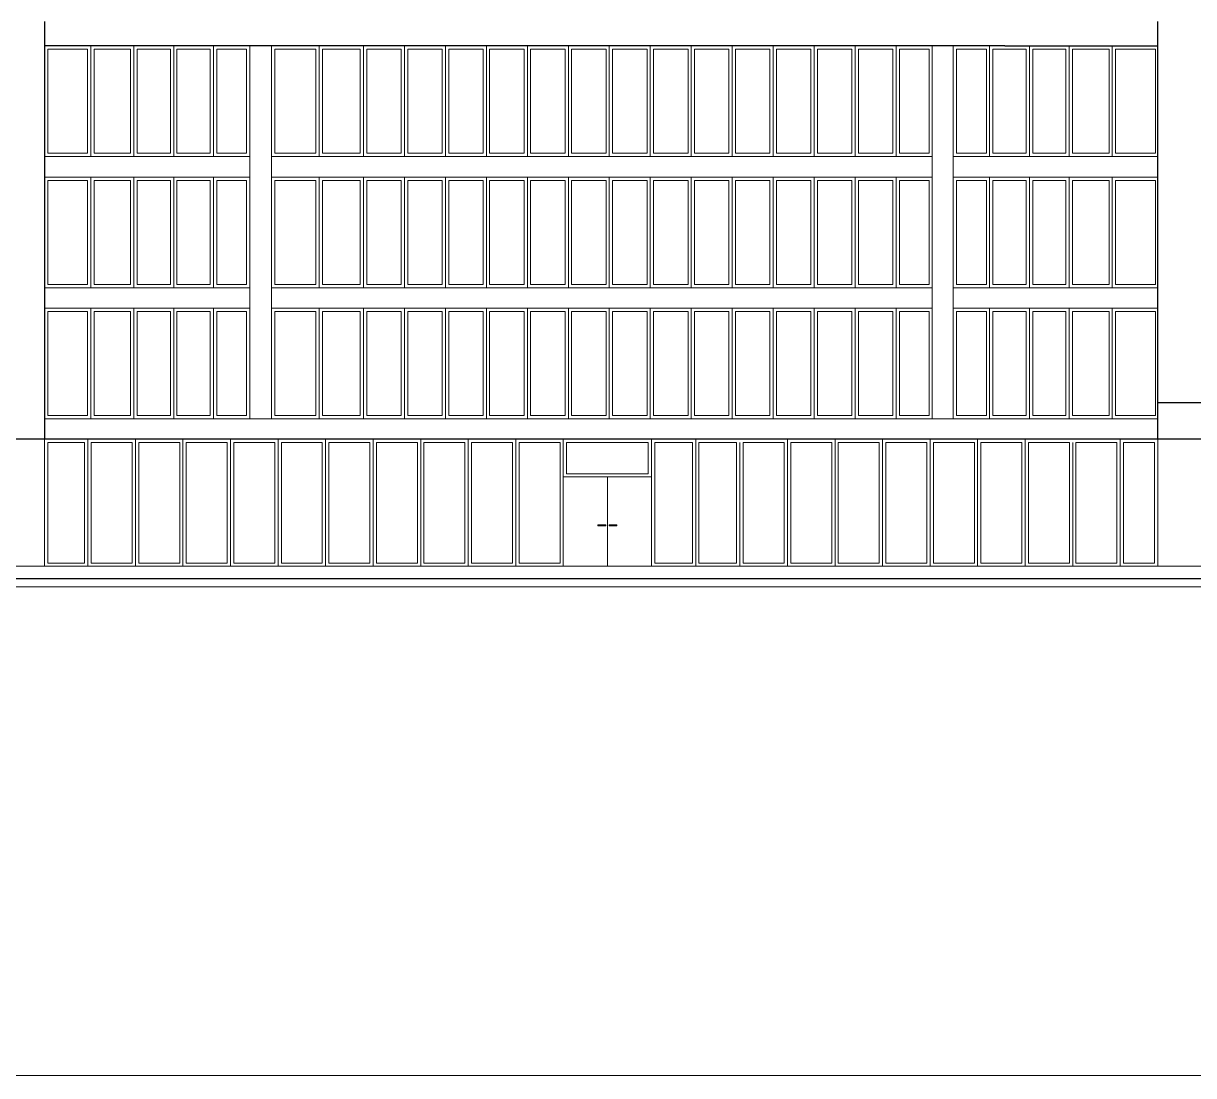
# Model space of a CAD drawing. Header units: millimetres. Extents: x -689206 to 4969298, y -1019800 to 703299.
# Drawn here: x 661794 to 690348, y -754220 to -728541 of the extents above; entities that cross this region are included whole.
import ezdxf

# ---------------------------------------------------------------- set-up
doc = ezdxf.new("R2010")
doc.units = ezdxf.units.MM
doc.layers.add('РАЗМЕРЫ', color=7, linetype='Continuous', lineweight=9)
doc.layers.add('фасад', color=7, linetype='Continuous')

msp = doc.modelspace()

# ---------------------------------------------------------------- linework, layer by layer
at = {"layer": 'РАЗМЕРЫ', "lineweight": 30, "ltscale": 35}
for p, q in [((662307.8, -728491.3), (662307.8, -738691.3)), ((689477.9, -729100.3), (689477.9, -728491.3)), ((685745.2, -729091.3), (662307.8, -729091.3)), ((689477.9, -729100.3), (685745.2, -729100.3)), ((689477.9, -738691.3), (689477.9, -729100.3)), ((689477.9, -737791.3), (706523.9, -737791.3)), ((706523.9, -738691.3), (654268.5, -738691.3)), ((648693.8, -742091.3), (707033.9, -742091.3))]:
    msp.add_line(p, q, dxfattribs=at)
at = {"layer": 'РАЗМЕРЫ', "lineweight": 5, "ltscale": 35}
for p, q in [((662307.8, -729091.3), (662307.8, -728591.3)), ((662307.8, -731791.3), (662307.8, -729091.3)), ((662307.8, -729091.3), (662960.2, -729091.3)), ((662387.8, -731711.3), (662387.8, -729171.3)), ((662387.8, -729171.3), (663358.8, -729171.3)), ((662387.8, -729171.3), (663358.8, -729171.3)), ((663358.8, -729171.3), (663358.8, -731711.3)), ((663438.8, -729171.3), (663438.8, -729091.3)), ((663438.8, -729091.3), (663438.8, -731791.3)), ((663518.8, -729171.3), (664409.8, -729171.3)), ((663518.8, -731711.3), (663518.8, -729171.3)), ((663518.8, -729171.3), (664409.8, -729171.3)), ((664409.8, -729171.3), (664409.8, -731711.3)), ((664489.8, -729091.3), (664489.8, -731791.3)), ((664489.8, -729171.3), (664489.8, -731711.3)), ((664569.8, -729171.3), (665380.8, -729171.3)), ((664569.8, -731711.3), (664569.8, -729171.3)), ((665380.8, -729171.3), (665380.8, -731711.3)), ((665460.8, -729091.3), (665460.8, -731791.3)), ((665460.8, -731711.3), (665460.8, -729171.3)), ((665540.8, -729171.3), (666351.8, -729171.3)), ((665540.8, -729171.3), (666351.8, -729171.3)), ((665540.8, -731711.3), (665540.8, -729171.3)), ((666351.8, -729171.3), (666351.8, -731711.3)), ((666431.8, -729091.3), (666431.8, -731791.3)), ((666431.8, -729171.3), (666431.8, -731711.3)), ((666511.8, -729171.3), (667240.8, -729171.3)), ((666511.8, -731711.3), (666511.8, -729171.3)), ((667240.8, -729171.3), (667240.8, -731711.3)), ((667320.8, -729091.3), (667320.8, -738191.3)), ((667850.8, -729091.3), (667850.8, -738191.3)), ((667930.8, -729171.3), (667930.8, -731711.3)), ((668930.8, -729171.3), (667930.8, -729171.3)), ((667930.8, -729171.3), (668930.8, -729171.3)), ((668930.8, -729171.3), (668930.8, -731711.3)), ((668930.8, -731711.3), (668930.8, -729171.3)), ((668930.8, -731711.3), (668930.8, -729171.3)), ((668930.8, -729171.3), (668930.8, -731711.3)), ((669010.8, -731791.3), (669010.8, -729091.3)), ((669010.8, -729171.3), (669010.8, -731791.3)), ((670010.8, -729171.3), (669090.8, -729171.3)), ((669090.8, -729171.3), (669090.8, -731711.3)), ((669090.8, -729171.3), (669090.8, -731711.3)), ((669090.8, -729171.3), (670010.8, -729171.3)), ((670010.8, -729171.3), (670010.8, -731711.3)), ((670010.8, -731711.3), (670010.8, -729171.3)), ((670010.8, -731711.3), (670010.8, -729171.3)), ((670010.8, -729171.3), (670010.8, -731711.3)), ((670090.8, -731791.3), (670090.8, -729091.3)), ((670090.8, -729171.3), (670090.8, -731711.3)), ((670090.8, -729171.3), (670090.8, -731791.3)), ((671010.8, -729171.3), (670170.8, -729171.3)), ((670170.8, -729171.3), (670170.8, -731711.3)), ((670170.8, -729171.3), (670170.8, -731711.3)), ((671010.8, -729171.3), (671010.8, -731711.3)), ((671010.8, -731711.3), (671010.8, -729171.3)), ((671010.8, -731711.3), (671010.8, -729171.3)), ((671010.8, -729171.3), (671010.8, -731711.3)), ((671090.8, -731791.3), (671090.8, -729091.3)), ((671090.8, -731711.3), (671090.8, -729171.3)), ((671090.8, -729171.3), (671090.8, -731791.3)), ((672010.8, -729171.3), (671170.8, -729171.3)), ((671170.8, -729171.3), (672010.8, -729171.3)), ((671170.8, -729171.3), (671170.8, -731711.3)), ((671170.8, -729171.3), (671170.8, -731711.3)), ((672010.8, -729171.3), (672010.8, -731711.3)), ((672010.8, -731711.3), (672010.8, -729171.3)), ((672010.8, -731711.3), (672010.8, -729171.3)), ((672010.8, -729171.3), (672010.8, -731711.3)), ((672090.8, -731791.3), (672090.8, -729091.3)), ((672090.8, -729171.3), (672090.8, -731711.3)), ((672090.8, -729171.3), (672090.8, -731791.3)), ((673010.8, -729171.3), (672170.8, -729171.3)), ((672170.8, -729171.3), (672170.8, -731711.3)), ((672170.8, -729171.3), (672170.8, -731711.3)), ((673010.8, -729171.3), (673010.8, -731711.3)), ((673010.8, -731711.3), (673010.8, -729171.3)), ((673010.8, -731711.3), (673010.8, -729171.3)), ((673090.8, -731711.3), (673090.8, -729091.3)), ((673090.8, -731711.3), (673090.8, -729171.3)), ((673090.8, -729171.3), (673090.8, -731791.3)), ((674010.8, -729171.3), (673170.8, -729171.3)), ((673170.8, -729171.3), (674010.8, -729171.3)), ((673170.8, -729171.3), (673170.8, -731711.3)), ((673170.8, -729171.3), (673170.8, -731711.3)), ((674010.8, -729171.3), (674010.8, -731711.3)), ((674010.8, -731711.3), (674010.8, -729171.3)), ((674010.8, -731711.3), (674010.8, -729171.3)), ((674090.8, -731791.3), (674090.8, -729091.3)), ((674090.8, -729171.3), (674090.8, -731711.3)), ((674090.8, -729171.3), (674090.8, -731791.3)), ((675010.8, -729171.3), (674170.8, -729171.3)), ((674170.8, -729171.3), (674170.8, -731711.3)), ((674170.8, -729171.3), (674170.8, -731711.3)), ((675010.8, -729171.3), (675010.8, -731711.3)), ((675010.8, -731711.3), (675010.8, -729171.3)), ((675010.8, -731711.3), (675010.8, -729171.3)), ((675010.8, -729171.3), (675010.8, -731711.3)), ((675090.8, -731791.3), (675090.8, -729091.3)), ((675090.8, -731711.3), (675090.8, -729171.3)), ((675090.8, -731711.3), (675090.8, -729171.3)), ((675090.8, -729171.3), (675090.8, -731791.3)), ((676010.8, -729171.3), (675170.8, -729171.3)), ((675170.8, -729171.3), (676010.8, -729171.3)), ((675170.8, -729171.3), (675170.8, -731711.3)), ((675170.8, -729171.3), (675170.8, -731711.3)), ((676010.8, -729171.3), (676010.8, -731711.3)), ((676010.8, -731711.3), (676010.8, -729171.3)), ((676010.8, -731711.3), (676010.8, -729171.3)), ((676010.8, -729171.3), (676010.8, -731711.3)), ((676090.8, -731711.3), (676090.8, -729091.3)), ((676090.8, -729171.3), (676090.8, -731711.3)), ((676090.8, -729171.3), (676090.8, -731791.3)), ((677010.8, -729171.3), (676170.8, -729171.3)), ((676170.8, -729171.3), (676170.8, -731711.3)), ((676170.8, -729171.3), (676170.8, -731711.3)), ((677010.8, -729171.3), (677010.8, -731711.3)), ((677010.8, -731711.3), (677010.8, -729171.3)), ((677010.8, -731711.3), (677010.8, -729171.3)), ((677010.8, -729171.3), (677010.8, -731711.3)), ((677090.8, -731791.3), (677090.8, -729091.3)), ((677090.8, -731711.3), (677090.8, -729171.3)), ((677090.8, -729171.3), (677090.8, -731791.3)), ((678010.8, -729171.3), (677170.8, -729171.3)), ((677170.8, -729171.3), (677170.8, -731711.3)), ((677170.8, -729171.3), (677170.8, -731711.3)), ((678010.8, -729171.3), (678010.8, -731711.3)), ((678010.8, -731711.3), (678010.8, -729171.3)), ((678010.8, -731711.3), (678010.8, -729171.3)), ((678010.8, -729171.3), (678010.8, -731711.3)), ((678090.8, -731791.3), (678090.8, -729091.3)), ((678090.8, -729171.3), (678090.8, -731711.3)), ((678090.8, -729171.3), (678090.8, -731791.3)), ((679010.8, -729171.3), (678170.8, -729171.3)), ((678170.8, -729171.3), (678170.8, -731711.3)), ((678170.8, -729171.3), (678170.8, -731711.3)), ((679010.8, -729171.3), (679010.8, -731711.3)), ((679010.8, -731711.3), (679010.8, -729171.3)), ((679010.8, -731711.3), (679010.8, -729171.3)), ((679010.8, -729171.3), (679010.8, -731711.3)), ((679090.8, -731791.3), (679090.8, -729091.3)), ((679090.8, -731711.3), (679090.8, -729171.3)), ((679090.8, -731711.3), (679090.8, -729171.3)), ((679090.8, -729171.3), (679090.8, -731791.3)), ((680010.8, -729171.3), (679170.8, -729171.3)), ((679170.8, -729171.3), (679170.8, -731711.3)), ((679170.8, -729171.3), (679170.8, -731711.3)), ((680010.8, -729171.3), (680010.8, -731711.3)), ((680010.8, -731711.3), (680010.8, -729171.3)), ((680010.8, -731711.3), (680010.8, -729171.3)), ((680010.8, -729171.3), (680010.8, -731711.3)), ((680090.8, -731791.3), (680090.8, -729091.3)), ((680090.8, -729171.3), (680090.8, -731711.3)), ((680090.8, -729171.3), (680090.8, -731791.3)), ((681010.8, -729171.3), (680170.8, -729171.3)), ((680170.8, -729171.3), (680170.8, -731711.3)), ((680170.8, -729171.3), (680170.8, -731711.3)), ((681010.8, -729171.3), (681010.8, -731711.3)), ((681010.8, -731711.3), (681010.8, -729171.3)), ((681010.8, -731711.3), (681010.8, -729171.3)), ((681010.8, -729171.3), (681010.8, -731711.3)), ((681090.8, -731791.3), (681090.8, -729091.3)), ((681090.8, -731711.3), (681090.8, -729171.3)), ((681090.8, -729171.3), (681090.8, -731791.3)), ((682010.8, -729171.3), (681170.8, -729171.3)), ((681170.8, -729171.3), (681170.8, -731711.3)), ((681170.8, -729171.3), (681170.8, -731711.3)), ((682010.8, -729171.3), (682010.8, -731711.3)), ((682010.8, -731711.3), (682010.8, -729171.3)), ((682010.8, -731711.3), (682010.8, -729171.3)), ((682010.8, -729171.3), (682010.8, -731711.3)), ((682090.8, -731791.3), (682090.8, -729091.3)), ((682090.8, -729171.3), (682090.8, -731711.3)), ((682090.8, -729171.3), (682090.8, -731791.3)), ((683010.8, -729171.3), (682170.8, -729171.3)), ((682170.8, -729171.3), (682170.8, -731711.3)), ((682170.8, -729171.3), (682170.8, -731711.3)), ((683010.8, -729171.3), (683010.8, -731711.3)), ((683010.8, -731711.3), (683010.8, -729171.3)), ((683010.8, -731711.3), (683010.8, -729171.3)), ((683010.8, -729171.3), (683010.8, -731711.3)), ((683090.8, -731791.3), (683090.8, -729091.3)), ((683090.8, -731711.3), (683090.8, -729171.3)), ((683090.8, -729171.3), (683090.8, -731791.3)), ((683892.8, -729171.3), (683170.8, -729171.3)), ((683170.8, -729171.3), (683170.8, -731711.3)), ((683170.8, -729171.3), (683170.8, -731711.3)), ((683892.8, -731711.3), (683892.8, -729171.3)), ((683972.8, -729091.3), (683972.8, -738191.3)), ((684482.8, -729091.3), (684482.8, -738191.3)), ((684482.8, -731711.3), (684482.8, -729091.3)), ((684482.8, -729091.3), (689415.8, -729091.3)), ((684562.8, -731711.3), (684562.8, -729171.3)), ((684562.8, -729171.3), (685291.8, -729171.3)), ((685291.8, -729171.3), (685291.8, -731711.3)), ((685371.8, -731791.3), (685371.8, -729091.3)), ((685371.8, -731711.3), (685371.8, -729171.3)), ((685451.8, -729171.3), (686262.8, -729171.3)), ((685451.8, -731711.3), (685451.8, -729171.3)), ((686262.8, -729171.3), (686262.8, -731711.3)), ((686342.8, -731791.3), (686342.8, -729091.3)), ((686342.8, -729171.3), (686342.8, -731711.3)), ((686422.8, -729171.3), (687233.8, -729171.3)), ((687233.8, -729171.3), (686422.8, -729171.3)), ((686422.8, -731711.3), (686422.8, -729171.3)), ((687233.8, -729171.3), (687233.8, -731711.3)), ((687313.8, -731791.3), (687313.8, -729091.3)), ((687313.8, -731711.3), (687313.8, -729171.3)), ((687393.8, -729171.3), (688284.8, -729171.3)), ((687393.8, -731711.3), (687393.8, -729171.3)), ((688284.8, -729171.3), (688284.8, -731711.3)), ((688364.8, -731791.3), (688364.8, -729091.3)), ((688444.8, -729171.3), (689415.8, -729171.3)), ((688444.8, -731711.3), (688444.8, -729171.3)), ((689415.8, -729171.3), (689415.8, -731711.3)), ((667320.8, -731791.3), (662307.8, -731791.3)), ((663358.8, -731711.3), (662387.8, -731711.3)), ((664409.8, -731711.3), (663518.8, -731711.3)), ((665380.8, -731711.3), (664569.8, -731711.3)), ((664569.8, -731711.3), (665380.8, -731711.3)), ((666351.8, -731711.3), (665540.8, -731711.3)), ((667240.8, -731711.3), (666511.8, -731711.3)), ((683972.8, -731791.3), (667850.8, -731791.3)), ((667930.8, -731711.3), (668930.8, -731711.3)), ((669090.8, -731711.3), (670010.8, -731711.3)), ((670170.8, -731711.3), (671010.8, -731711.3)), ((670170.8, -731711.3), (671010.8, -731711.3)), ((671170.8, -731711.3), (672010.8, -731711.3)), ((672170.8, -731711.3), (673010.8, -731711.3)), ((672170.8, -731711.3), (673010.8, -731711.3)), ((673170.8, -731711.3), (674010.8, -731711.3)), ((674170.8, -731711.3), (675010.8, -731711.3)), ((674170.8, -731711.3), (675010.8, -731711.3)), ((675170.8, -731711.3), (676010.8, -731711.3)), ((676170.8, -731711.3), (677010.8, -731711.3)), ((677170.8, -731711.3), (678010.8, -731711.3)), ((678170.8, -731711.3), (679010.8, -731711.3)), ((679170.8, -731711.3), (680010.8, -731711.3)), ((680170.8, -731711.3), (681010.8, -731711.3)), ((680170.8, -731711.3), (681010.8, -731711.3)), ((681170.8, -731711.3), (682010.8, -731711.3)), ((682170.8, -731711.3), (683010.8, -731711.3)), ((683170.8, -731711.3), (683892.8, -731711.3)), ((689477.9, -731791.3), (684482.8, -731791.3)), ((685291.8, -731711.3), (684562.8, -731711.3)), ((686262.8, -731711.3), (685451.8, -731711.3)), ((686262.8, -731711.3), (685451.8, -731711.3)), ((687233.8, -731711.3), (686422.8, -731711.3)), ((688284.8, -731711.3), (687393.8, -731711.3)), ((688284.8, -731711.3), (687393.8, -731711.3)), ((688364.8, -731711.3), (688364.8, -731791.3)), ((689415.8, -731711.3), (688444.8, -731711.3)), ((689415.8, -731711.3), (688444.8, -731711.3)), ((689477.9, -732291.3), (689477.9, -731791.3)), ((662307.8, -734991.3), (662307.8, -732291.3)), ((662307.8, -732291.3), (667320.8, -732291.3)), ((662387.8, -734911.3), (662387.8, -732371.3)), ((662387.8, -732371.3), (663358.8, -732371.3)), ((663358.8, -732371.3), (663358.8, -734911.3)), ((663438.8, -732371.3), (663438.8, -732291.3)), ((663438.8, -732291.3), (663438.8, -734991.3)), ((663518.8, -732371.3), (664409.8, -732371.3)), ((663518.8, -734911.3), (663518.8, -732371.3)), ((663518.8, -732371.3), (664409.8, -732371.3)), ((664409.8, -732371.3), (664409.8, -734911.3)), ((664489.8, -732291.3), (664489.8, -734991.3)), ((664489.8, -732371.3), (664489.8, -734911.3)), ((664569.8, -732371.3), (665380.8, -732371.3)), ((664569.8, -734911.3), (664569.8, -732371.3)), ((665380.8, -732371.3), (665380.8, -734911.3)), ((665460.8, -732291.3), (665460.8, -734991.3)), ((665460.8, -734911.3), (665460.8, -732371.3)), ((665540.8, -732371.3), (666351.8, -732371.3)), ((665540.8, -732371.3), (666351.8, -732371.3)), ((665540.8, -734911.3), (665540.8, -732371.3)), ((666351.8, -732371.3), (666351.8, -734911.3)), ((666431.8, -732291.3), (666431.8, -734991.3)), ((666431.8, -732371.3), (666431.8, -734911.3)), ((666511.8, -732371.3), (667240.8, -732371.3)), ((666511.8, -734911.3), (666511.8, -732371.3)), ((667240.8, -732371.3), (667240.8, -734911.3)), ((667850.8, -732291.3), (683972.8, -732291.3)), ((667930.8, -732371.3), (667930.8, -734911.3)), ((668930.8, -732371.3), (667930.8, -732371.3)), ((667930.8, -732371.3), (668930.8, -732371.3)), ((668930.8, -732371.3), (668930.8, -734911.3)), ((668930.8, -734911.3), (668930.8, -732371.3)), ((668930.8, -734911.3), (668930.8, -732371.3)), ((668930.8, -732371.3), (668930.8, -734911.3)), ((669010.8, -734991.3), (669010.8, -732291.3)), ((669010.8, -732371.3), (669010.8, -734991.3)), ((670010.8, -732371.3), (669090.8, -732371.3)), ((669090.8, -732371.3), (669090.8, -734911.3)), ((669090.8, -732371.3), (669090.8, -734911.3)), ((669090.8, -732371.3), (670010.8, -732371.3)), ((670010.8, -732371.3), (670010.8, -734911.3)), ((670010.8, -734911.3), (670010.8, -732371.3)), ((670010.8, -734911.3), (670010.8, -732371.3)), ((670010.8, -732371.3), (670010.8, -734911.3)), ((670090.8, -734991.3), (670090.8, -732291.3)), ((670090.8, -732371.3), (670090.8, -734911.3)), ((670090.8, -732371.3), (670090.8, -734991.3)), ((671010.8, -732371.3), (670170.8, -732371.3)), ((670170.8, -732371.3), (670170.8, -734911.3)), ((670170.8, -732371.3), (670170.8, -734911.3)), ((671010.8, -732371.3), (671010.8, -734911.3)), ((671010.8, -734911.3), (671010.8, -732371.3)), ((671010.8, -734911.3), (671010.8, -732371.3)), ((671010.8, -732371.3), (671010.8, -734911.3)), ((671090.8, -734991.3), (671090.8, -732291.3)), ((671090.8, -734911.3), (671090.8, -732371.3)), ((671090.8, -732371.3), (671090.8, -734991.3)), ((672010.8, -732371.3), (671170.8, -732371.3)), ((671170.8, -732371.3), (672010.8, -732371.3)), ((671170.8, -732371.3), (671170.8, -734911.3)), ((671170.8, -732371.3), (671170.8, -734911.3)), ((672010.8, -732371.3), (672010.8, -734911.3)), ((672010.8, -734911.3), (672010.8, -732371.3)), ((672010.8, -734911.3), (672010.8, -732371.3)), ((672010.8, -732371.3), (672010.8, -734911.3)), ((672090.8, -734991.3), (672090.8, -732291.3)), ((672090.8, -732371.3), (672090.8, -734911.3)), ((672090.8, -732371.3), (672090.8, -734991.3)), ((673010.8, -732371.3), (672170.8, -732371.3)), ((672170.8, -732371.3), (672170.8, -734911.3)), ((672170.8, -732371.3), (672170.8, -734911.3)), ((673010.8, -732371.3), (673010.8, -734911.3)), ((673010.8, -734911.3), (673010.8, -732371.3)), ((673010.8, -734911.3), (673010.8, -732371.3)), ((673090.8, -734911.3), (673090.8, -732291.3)), ((673090.8, -734911.3), (673090.8, -732371.3)), ((673090.8, -732371.3), (673090.8, -734991.3)), ((674010.8, -732371.3), (673170.8, -732371.3)), ((673170.8, -732371.3), (674010.8, -732371.3)), ((673170.8, -732371.3), (673170.8, -734911.3)), ((673170.8, -732371.3), (673170.8, -734911.3)), ((674010.8, -732371.3), (674010.8, -734911.3)), ((674010.8, -734911.3), (674010.8, -732371.3)), ((674010.8, -734911.3), (674010.8, -732371.3)), ((674090.8, -734991.3), (674090.8, -732291.3)), ((674090.8, -732371.3), (674090.8, -734911.3)), ((674090.8, -732371.3), (674090.8, -734991.3)), ((675010.8, -732371.3), (674170.8, -732371.3)), ((674170.8, -732371.3), (674170.8, -734911.3)), ((674170.8, -732371.3), (674170.8, -734911.3)), ((675010.8, -732371.3), (675010.8, -734911.3)), ((675010.8, -734911.3), (675010.8, -732371.3)), ((675010.8, -734911.3), (675010.8, -732371.3)), ((675010.8, -732371.3), (675010.8, -734911.3)), ((675090.8, -734991.3), (675090.8, -732291.3)), ((675090.8, -734911.3), (675090.8, -732371.3)), ((675090.8, -734911.3), (675090.8, -732371.3)), ((675090.8, -732371.3), (675090.8, -734991.3)), ((676010.8, -732371.3), (675170.8, -732371.3)), ((675170.8, -732371.3), (676010.8, -732371.3)), ((675170.8, -732371.3), (675170.8, -734911.3)), ((675170.8, -732371.3), (675170.8, -734911.3)), ((676010.8, -732371.3), (676010.8, -734911.3)), ((676010.8, -734911.3), (676010.8, -732371.3)), ((676010.8, -734911.3), (676010.8, -732371.3)), ((676010.8, -732371.3), (676010.8, -734911.3)), ((676090.8, -734911.3), (676090.8, -732291.3)), ((676090.8, -732371.3), (676090.8, -734911.3)), ((676090.8, -732371.3), (676090.8, -734991.3)), ((677010.8, -732371.3), (676170.8, -732371.3)), ((676170.8, -732371.3), (676170.8, -734911.3)), ((676170.8, -732371.3), (676170.8, -734911.3)), ((677010.8, -732371.3), (677010.8, -734911.3)), ((677010.8, -734911.3), (677010.8, -732371.3)), ((677010.8, -734911.3), (677010.8, -732371.3)), ((677010.8, -732371.3), (677010.8, -734911.3)), ((677090.8, -734991.3), (677090.8, -732291.3)), ((677090.8, -734911.3), (677090.8, -732371.3)), ((677090.8, -732371.3), (677090.8, -734991.3)), ((678010.8, -732371.3), (677170.8, -732371.3)), ((677170.8, -732371.3), (677170.8, -734911.3)), ((677170.8, -732371.3), (677170.8, -734911.3)), ((678010.8, -732371.3), (678010.8, -734911.3)), ((678010.8, -734911.3), (678010.8, -732371.3)), ((678010.8, -734911.3), (678010.8, -732371.3)), ((678010.8, -732371.3), (678010.8, -734911.3)), ((678090.8, -734991.3), (678090.8, -732291.3)), ((678090.8, -732371.3), (678090.8, -734911.3)), ((678090.8, -732371.3), (678090.8, -734991.3)), ((679010.8, -732371.3), (678170.8, -732371.3)), ((678170.8, -732371.3), (678170.8, -734911.3)), ((678170.8, -732371.3), (678170.8, -734911.3)), ((679010.8, -732371.3), (679010.8, -734911.3)), ((679010.8, -734911.3), (679010.8, -732371.3)), ((679010.8, -734911.3), (679010.8, -732371.3)), ((679010.8, -732371.3), (679010.8, -734911.3)), ((679090.8, -734991.3), (679090.8, -732291.3)), ((679090.8, -734911.3), (679090.8, -732371.3)), ((679090.8, -734911.3), (679090.8, -732371.3)), ((679090.8, -732371.3), (679090.8, -734991.3)), ((680010.8, -732371.3), (679170.8, -732371.3)), ((679170.8, -732371.3), (679170.8, -734911.3)), ((679170.8, -732371.3), (679170.8, -734911.3)), ((680010.8, -732371.3), (680010.8, -734911.3)), ((680010.8, -734911.3), (680010.8, -732371.3)), ((680010.8, -734911.3), (680010.8, -732371.3)), ((680010.8, -732371.3), (680010.8, -734911.3)), ((680090.8, -734991.3), (680090.8, -732291.3)), ((680090.8, -732371.3), (680090.8, -734911.3)), ((680090.8, -732371.3), (680090.8, -734991.3)), ((681010.8, -732371.3), (680170.8, -732371.3)), ((680170.8, -732371.3), (680170.8, -734911.3)), ((680170.8, -732371.3), (680170.8, -734911.3)), ((681010.8, -732371.3), (681010.8, -734911.3)), ((681010.8, -734911.3), (681010.8, -732371.3)), ((681010.8, -734911.3), (681010.8, -732371.3)), ((681010.8, -732371.3), (681010.8, -734911.3)), ((681090.8, -734991.3), (681090.8, -732291.3)), ((681090.8, -734911.3), (681090.8, -732371.3)), ((681090.8, -732371.3), (681090.8, -734991.3)), ((682010.8, -732371.3), (681170.8, -732371.3)), ((681170.8, -732371.3), (681170.8, -734911.3)), ((681170.8, -732371.3), (681170.8, -734911.3)), ((682010.8, -732371.3), (682010.8, -734911.3)), ((682010.8, -734911.3), (682010.8, -732371.3)), ((682010.8, -734911.3), (682010.8, -732371.3)), ((682010.8, -732371.3), (682010.8, -734911.3)), ((682090.8, -734991.3), (682090.8, -732291.3)), ((682090.8, -732371.3), (682090.8, -734911.3)), ((682090.8, -732371.3), (682090.8, -734991.3)), ((683010.8, -732371.3), (682170.8, -732371.3)), ((682170.8, -732371.3), (682170.8, -734911.3)), ((682170.8, -732371.3), (682170.8, -734911.3)), ((683010.8, -732371.3), (683010.8, -734911.3)), ((683010.8, -734911.3), (683010.8, -732371.3)), ((683010.8, -734911.3), (683010.8, -732371.3)), ((683010.8, -732371.3), (683010.8, -734911.3)), ((683090.8, -734991.3), (683090.8, -732291.3)), ((683090.8, -734911.3), (683090.8, -732371.3)), ((683090.8, -732371.3), (683090.8, -734991.3)), ((683892.8, -732371.3), (683170.8, -732371.3)), ((683170.8, -732371.3), (683170.8, -734911.3)), ((683170.8, -732371.3), (683170.8, -734911.3)), ((683892.8, -734911.3), (683892.8, -732371.3)), ((684482.8, -732291.3), (689477.9, -732291.3)), ((684482.8, -734911.3), (684482.8, -732291.3)), ((684482.8, -732291.3), (689415.8, -732291.3)), ((684562.8, -734911.3), (684562.8, -732371.3)), ((684562.8, -732371.3), (685291.8, -732371.3)), ((685291.8, -732371.3), (685291.8, -734911.3)), ((685371.8, -734991.3), (685371.8, -732291.3)), ((685371.8, -734911.3), (685371.8, -732371.3)), ((685451.8, -732371.3), (686262.8, -732371.3)), ((685451.8, -734911.3), (685451.8, -732371.3)), ((686262.8, -732371.3), (686262.8, -734911.3)), ((686342.8, -734991.3), (686342.8, -732291.3)), ((686342.8, -732371.3), (686342.8, -734911.3)), ((686422.8, -732371.3), (687233.8, -732371.3)), ((687233.8, -732371.3), (686422.8, -732371.3)), ((686422.8, -734911.3), (686422.8, -732371.3)), ((687233.8, -732371.3), (687233.8, -734911.3)), ((687313.8, -734991.3), (687313.8, -732291.3)), ((687313.8, -734911.3), (687313.8, -732371.3)), ((687393.8, -732371.3), (688284.8, -732371.3)), ((687393.8, -734911.3), (687393.8, -732371.3)), ((688284.8, -732371.3), (688284.8, -734911.3)), ((688364.8, -734991.3), (688364.8, -732291.3)), ((688444.8, -732371.3), (689415.8, -732371.3)), ((688444.8, -734911.3), (688444.8, -732371.3)), ((689415.8, -732371.3), (689415.8, -734911.3)), ((663358.8, -734911.3), (662387.8, -734911.3)), ((664409.8, -734911.3), (663518.8, -734911.3)), ((665380.8, -734911.3), (664569.8, -734911.3)), ((664569.8, -734911.3), (665380.8, -734911.3)), ((666351.8, -734911.3), (665540.8, -734911.3)), ((667240.8, -734911.3), (666511.8, -734911.3)), ((667930.8, -734911.3), (668930.8, -734911.3)), ((669090.8, -734911.3), (670010.8, -734911.3)), ((670170.8, -734911.3), (671010.8, -734911.3)), ((670170.8, -734911.3), (671010.8, -734911.3)), ((671170.8, -734911.3), (672010.8, -734911.3)), ((672170.8, -734911.3), (673010.8, -734911.3)), ((672170.8, -734911.3), (673010.8, -734911.3)), ((673170.8, -734911.3), (674010.8, -734911.3)), ((674170.8, -734911.3), (675010.8, -734911.3)), ((674170.8, -734911.3), (675010.8, -734911.3)), ((675170.8, -734911.3), (676010.8, -734911.3)), ((676170.8, -734911.3), (677010.8, -734911.3)), ((677170.8, -734911.3), (678010.8, -734911.3)), ((678170.8, -734911.3), (679010.8, -734911.3)), ((679170.8, -734911.3), (680010.8, -734911.3)), ((680170.8, -734911.3), (681010.8, -734911.3)), ((680170.8, -734911.3), (681010.8, -734911.3)), ((681170.8, -734911.3), (682010.8, -734911.3)), ((682170.8, -734911.3), (683010.8, -734911.3)), ((683170.8, -734911.3), (683892.8, -734911.3)), ((685291.8, -734911.3), (684562.8, -734911.3)), ((686262.8, -734911.3), (685451.8, -734911.3)), ((686262.8, -734911.3), (685451.8, -734911.3)), ((687233.8, -734911.3), (686422.8, -734911.3)), ((688284.8, -734911.3), (687393.8, -734911.3)), ((688284.8, -734911.3), (687393.8, -734911.3)), ((688364.8, -734911.3), (688364.8, -734991.3)), ((689415.8, -734911.3), (688444.8, -734911.3)), ((689415.8, -734911.3), (688444.8, -734911.3)), ((667320.8, -734991.3), (662307.8, -734991.3)), ((683972.8, -734991.3), (667850.8, -734991.3)), ((689477.9, -734991.3), (684482.8, -734991.3)), ((689477.9, -735491.3), (689477.9, -734991.3)), ((662307.8, -738191.3), (662307.8, -735491.3)), ((662307.8, -735491.3), (667320.8, -735491.3)), ((663438.8, -735571.3), (663438.8, -735491.3)), ((663438.8, -735491.3), (663438.8, -738191.3)), ((664489.8, -735491.3), (664489.8, -738191.3)), ((665460.8, -735491.3), (665460.8, -738191.3)), ((666431.8, -735491.3), (666431.8, -738191.3)), ((667850.8, -735491.3), (683972.8, -735491.3)), ((667850.8, -735491.3), (667930.8, -735491.3)), ((669010.8, -738191.3), (669010.8, -735491.3)), ((670090.8, -738191.3), (670090.8, -735491.3)), ((671090.8, -738191.3), (671090.8, -735491.3)), ((672090.8, -738191.3), (672090.8, -735491.3)), ((673090.8, -738111.3), (673090.8, -735491.3)), ((674090.8, -738191.3), (674090.8, -735491.3)), ((675090.8, -738191.3), (675090.8, -735491.3)), ((676090.8, -738111.3), (676090.8, -735491.3)), ((677090.8, -738191.3), (677090.8, -735491.3)), ((678090.8, -738191.3), (678090.8, -735491.3)), ((679090.8, -738191.3), (679090.8, -735491.3)), ((680090.8, -738191.3), (680090.8, -735491.3)), ((681090.8, -738191.3), (681090.8, -735491.3)), ((682090.8, -738191.3), (682090.8, -735491.3)), ((683090.8, -738191.3), (683090.8, -735491.3)), ((684482.8, -735491.3), (689477.9, -735491.3)), ((684482.8, -738111.3), (684482.8, -735491.3)), ((684482.8, -735491.3), (689415.8, -735491.3)), ((685371.8, -738191.3), (685371.8, -735491.3)), ((686342.8, -738191.3), (686342.8, -735491.3)), ((687313.8, -738191.3), (687313.8, -735491.3)), ((688364.8, -738191.3), (688364.8, -735491.3)), ((662387.8, -738111.3), (662387.8, -735571.3)), ((662387.8, -735571.3), (663358.8, -735571.3)), ((662387.8, -735571.3), (663358.8, -735571.3)), ((663358.8, -735571.3), (663358.8, -738111.3)), ((663518.8, -735571.3), (664409.8, -735571.3)), ((663518.8, -738111.3), (663518.8, -735571.3)), ((663518.8, -735571.3), (664409.8, -735571.3)), ((664409.8, -735571.3), (664409.8, -738111.3)), ((664489.8, -735571.3), (664489.8, -738111.3)), ((664569.8, -735571.3), (665380.8, -735571.3)), ((664569.8, -738111.3), (664569.8, -735571.3)), ((665380.8, -735571.3), (665380.8, -738111.3)), ((665460.8, -738111.3), (665460.8, -735571.3)), ((665540.8, -735571.3), (666351.8, -735571.3)), ((665540.8, -735571.3), (666351.8, -735571.3)), ((665540.8, -738111.3), (665540.8, -735571.3)), ((666351.8, -735571.3), (666351.8, -738111.3)), ((666431.8, -735571.3), (666431.8, -738111.3)), ((666511.8, -735571.3), (667240.8, -735571.3)), ((666511.8, -738111.3), (666511.8, -735571.3)), ((667240.8, -735571.3), (667240.8, -738111.3)), ((667930.8, -735571.3), (667930.8, -738111.3)), ((668930.8, -735571.3), (667930.8, -735571.3)), ((667930.8, -735571.3), (668930.8, -735571.3)), ((668930.8, -735571.3), (668930.8, -738111.3)), ((668930.8, -738111.3), (668930.8, -735571.3)), ((668930.8, -738111.3), (668930.8, -735571.3)), ((668930.8, -735571.3), (668930.8, -738111.3)), ((669010.8, -735571.3), (669010.8, -738191.3)), ((670010.8, -735571.3), (669090.8, -735571.3)), ((669090.8, -735571.3), (669090.8, -738111.3)), ((669090.8, -735571.3), (669090.8, -738111.3)), ((669090.8, -735571.3), (670010.8, -735571.3)), ((670010.8, -735571.3), (670010.8, -738111.3)), ((670010.8, -738111.3), (670010.8, -735571.3)), ((670010.8, -738111.3), (670010.8, -735571.3)), ((670010.8, -735571.3), (670010.8, -738111.3)), ((670090.8, -735571.3), (670090.8, -738111.3)), ((670090.8, -735571.3), (670090.8, -738191.3)), ((671010.8, -735571.3), (670170.8, -735571.3)), ((670170.8, -735571.3), (670170.8, -738111.3)), ((670170.8, -735571.3), (670170.8, -738111.3)), ((671010.8, -735571.3), (671010.8, -738111.3)), ((671010.8, -738111.3), (671010.8, -735571.3)), ((671010.8, -738111.3), (671010.8, -735571.3)), ((671010.8, -735571.3), (671010.8, -738111.3)), ((671090.8, -738111.3), (671090.8, -735571.3)), ((671090.8, -735571.3), (671090.8, -738191.3)), ((672010.8, -735571.3), (671170.8, -735571.3)), ((671170.8, -735571.3), (672010.8, -735571.3)), ((671170.8, -735571.3), (671170.8, -738111.3)), ((671170.8, -735571.3), (671170.8, -738111.3)), ((672010.8, -735571.3), (672010.8, -738111.3)), ((672010.8, -738111.3), (672010.8, -735571.3)), ((672010.8, -738111.3), (672010.8, -735571.3)), ((672010.8, -735571.3), (672010.8, -738111.3)), ((672090.8, -735571.3), (672090.8, -738111.3)), ((672090.8, -735571.3), (672090.8, -738191.3)), ((673010.8, -735571.3), (672170.8, -735571.3)), ((672170.8, -735571.3), (672170.8, -738111.3)), ((672170.8, -735571.3), (672170.8, -738111.3)), ((673010.8, -735571.3), (673010.8, -738111.3)), ((673010.8, -738111.3), (673010.8, -735571.3)), ((673010.8, -738111.3), (673010.8, -735571.3)), ((673090.8, -738111.3), (673090.8, -735571.3)), ((673090.8, -735571.3), (673090.8, -738191.3)), ((674010.8, -735571.3), (673170.8, -735571.3)), ((673170.8, -735571.3), (674010.8, -735571.3)), ((673170.8, -735571.3), (673170.8, -738111.3)), ((673170.8, -735571.3), (673170.8, -738111.3)), ((674010.8, -735571.3), (674010.8, -738111.3)), ((674010.8, -738111.3), (674010.8, -735571.3)), ((674010.8, -738111.3), (674010.8, -735571.3)), ((674090.8, -735571.3), (674090.8, -738111.3)), ((674090.8, -735571.3), (674090.8, -738191.3)), ((675010.8, -735571.3), (674170.8, -735571.3)), ((674170.8, -735571.3), (674170.8, -738111.3)), ((674170.8, -735571.3), (674170.8, -738111.3)), ((675010.8, -735571.3), (675010.8, -738111.3)), ((675010.8, -738111.3), (675010.8, -735571.3)), ((675010.8, -738111.3), (675010.8, -735571.3)), ((675010.8, -735571.3), (675010.8, -738111.3)), ((675090.8, -738111.3), (675090.8, -735571.3)), ((675090.8, -738111.3), (675090.8, -735571.3)), ((675090.8, -735571.3), (675090.8, -738191.3)), ((676010.8, -735571.3), (675170.8, -735571.3)), ((675170.8, -735571.3), (676010.8, -735571.3)), ((675170.8, -735571.3), (675170.8, -738111.3)), ((675170.8, -735571.3), (675170.8, -738111.3)), ((676010.8, -735571.3), (676010.8, -738111.3)), ((676010.8, -738111.3), (676010.8, -735571.3)), ((676010.8, -738111.3), (676010.8, -735571.3)), ((676010.8, -735571.3), (676010.8, -738111.3)), ((676090.8, -735571.3), (676090.8, -738111.3)), ((676090.8, -735571.3), (676090.8, -738191.3)), ((677010.8, -735571.3), (676170.8, -735571.3)), ((676170.8, -735571.3), (676170.8, -738111.3)), ((676170.8, -735571.3), (676170.8, -738111.3)), ((677010.8, -735571.3), (677010.8, -738111.3)), ((677010.8, -738111.3), (677010.8, -735571.3)), ((677010.8, -738111.3), (677010.8, -735571.3)), ((677010.8, -735571.3), (677010.8, -738111.3)), ((677090.8, -738111.3), (677090.8, -735571.3)), ((677090.8, -735571.3), (677090.8, -738191.3)), ((678010.8, -735571.3), (677170.8, -735571.3)), ((677170.8, -735571.3), (677170.8, -738111.3)), ((677170.8, -735571.3), (677170.8, -738111.3)), ((678010.8, -735571.3), (678010.8, -738111.3)), ((678010.8, -738111.3), (678010.8, -735571.3)), ((678010.8, -738111.3), (678010.8, -735571.3)), ((678010.8, -735571.3), (678010.8, -738111.3)), ((678090.8, -735571.3), (678090.8, -738111.3)), ((678090.8, -735571.3), (678090.8, -738191.3)), ((679010.8, -735571.3), (678170.8, -735571.3)), ((678170.8, -735571.3), (678170.8, -738111.3)), ((678170.8, -735571.3), (678170.8, -738111.3)), ((679010.8, -735571.3), (679010.8, -738111.3)), ((679010.8, -738111.3), (679010.8, -735571.3)), ((679010.8, -738111.3), (679010.8, -735571.3)), ((679010.8, -735571.3), (679010.8, -738111.3)), ((679090.8, -738111.3), (679090.8, -735571.3)), ((679090.8, -738111.3), (679090.8, -735571.3)), ((679090.8, -735571.3), (679090.8, -738191.3)), ((680010.8, -735571.3), (679170.8, -735571.3)), ((679170.8, -735571.3), (679170.8, -738111.3)), ((679170.8, -735571.3), (679170.8, -738111.3)), ((680010.8, -735571.3), (680010.8, -738111.3)), ((680010.8, -738111.3), (680010.8, -735571.3)), ((680010.8, -738111.3), (680010.8, -735571.3)), ((680010.8, -735571.3), (680010.8, -738111.3)), ((680090.8, -735571.3), (680090.8, -738111.3)), ((680090.8, -735571.3), (680090.8, -738191.3)), ((681010.8, -735571.3), (680170.8, -735571.3)), ((680170.8, -735571.3), (680170.8, -738111.3)), ((680170.8, -735571.3), (680170.8, -738111.3)), ((681010.8, -735571.3), (681010.8, -738111.3)), ((681010.8, -738111.3), (681010.8, -735571.3)), ((681010.8, -738111.3), (681010.8, -735571.3)), ((681010.8, -735571.3), (681010.8, -738111.3)), ((681090.8, -738111.3), (681090.8, -735571.3)), ((681090.8, -735571.3), (681090.8, -738191.3)), ((682010.8, -735571.3), (681170.8, -735571.3)), ((681170.8, -735571.3), (681170.8, -738111.3)), ((681170.8, -735571.3), (681170.8, -738111.3)), ((682010.8, -735571.3), (682010.8, -738111.3)), ((682010.8, -738111.3), (682010.8, -735571.3)), ((682010.8, -738111.3), (682010.8, -735571.3)), ((682010.8, -735571.3), (682010.8, -738111.3)), ((682090.8, -735571.3), (682090.8, -738111.3)), ((682090.8, -735571.3), (682090.8, -738191.3)), ((683010.8, -735571.3), (682170.8, -735571.3)), ((682170.8, -735571.3), (682170.8, -738111.3)), ((682170.8, -735571.3), (682170.8, -738111.3)), ((683010.8, -735571.3), (683010.8, -738111.3)), ((683010.8, -738111.3), (683010.8, -735571.3)), ((683010.8, -738111.3), (683010.8, -735571.3)), ((683010.8, -735571.3), (683010.8, -738111.3)), ((683090.8, -738111.3), (683090.8, -735571.3)), ((683090.8, -735571.3), (683090.8, -738191.3)), ((683892.8, -735571.3), (683170.8, -735571.3)), ((683170.8, -735571.3), (683170.8, -738111.3)), ((683170.8, -735571.3), (683170.8, -738111.3)), ((683892.8, -738111.3), (683892.8, -735571.3)), ((685291.8, -735571.3), (684562.8, -735571.3)), ((684562.8, -735571.3), (684562.8, -738111.3)), ((684562.8, -738111.3), (684562.8, -735571.3)), ((684562.8, -735571.3), (685291.8, -735571.3)), ((685291.8, -735571.3), (685291.8, -738111.3)), ((685371.8, -738111.3), (685371.8, -735571.3)), ((686262.8, -735571.3), (685451.8, -735571.3)), ((685451.8, -735571.3), (686262.8, -735571.3)), ((685451.8, -738111.3), (685451.8, -735571.3)), ((686262.8, -735571.3), (686262.8, -738111.3)), ((686342.8, -735571.3), (686342.8, -738111.3)), ((687233.8, -735571.3), (686422.8, -735571.3)), ((686422.8, -735571.3), (687233.8, -735571.3)), ((687233.8, -735571.3), (686422.8, -735571.3)), ((686422.8, -738111.3), (686422.8, -735571.3)), ((687233.8, -735571.3), (687233.8, -738111.3)), ((687313.8, -738111.3), (687313.8, -735571.3)), ((688284.8, -735571.3), (687393.8, -735571.3)), ((687393.8, -735571.3), (688284.8, -735571.3)), ((687393.8, -738111.3), (687393.8, -735571.3)), ((688284.8, -735571.3), (688284.8, -738111.3)), ((689397.9, -735571.3), (688444.8, -735571.3)), ((688444.8, -735571.3), (689415.8, -735571.3)), ((688444.8, -738111.3), (688444.8, -735571.3)), ((689415.8, -735571.3), (689415.8, -738111.3)), ((663358.8, -738111.3), (662387.8, -738111.3)), ((664409.8, -738111.3), (663518.8, -738111.3)), ((665380.8, -738111.3), (664569.8, -738111.3)), ((664569.8, -738111.3), (665380.8, -738111.3)), ((666351.8, -738111.3), (665540.8, -738111.3)), ((667240.8, -738111.3), (666511.8, -738111.3)), ((667930.8, -738111.3), (668930.8, -738111.3)), ((669090.8, -738111.3), (670010.8, -738111.3)), ((670170.8, -738111.3), (671010.8, -738111.3)), ((670170.8, -738111.3), (671010.8, -738111.3)), ((671170.8, -738111.3), (672010.8, -738111.3)), ((672170.8, -738111.3), (673010.8, -738111.3)), ((672170.8, -738111.3), (673010.8, -738111.3)), ((673170.8, -738111.3), (674010.8, -738111.3)), ((674170.8, -738111.3), (675010.8, -738111.3)), ((674170.8, -738111.3), (675010.8, -738111.3)), ((675170.8, -738111.3), (676010.8, -738111.3)), ((676170.8, -738111.3), (677010.8, -738111.3)), ((677170.8, -738111.3), (678010.8, -738111.3)), ((678170.8, -738111.3), (679010.8, -738111.3)), ((679170.8, -738111.3), (680010.8, -738111.3)), ((680170.8, -738111.3), (681010.8, -738111.3)), ((681170.8, -738111.3), (682010.8, -738111.3)), ((682170.8, -738111.3), (683010.8, -738111.3)), ((683170.8, -738111.3), (683892.8, -738111.3)), ((684562.8, -738111.3), (685291.8, -738111.3)), ((685291.8, -738111.3), (684562.8, -738111.3)), ((685451.8, -738111.3), (686262.8, -738111.3)), ((686262.8, -738111.3), (685451.8, -738111.3)), ((686262.8, -738111.3), (685451.8, -738111.3)), ((686422.8, -738111.3), (687233.8, -738111.3)), ((687233.8, -738111.3), (686422.8, -738111.3)), ((687393.8, -738111.3), (688284.8, -738111.3)), ((688284.8, -738111.3), (687393.8, -738111.3)), ((688284.8, -738111.3), (687393.8, -738111.3)), ((688364.8, -738111.3), (688364.8, -738191.3)), ((688444.8, -738111.3), (689397.9, -738111.3)), ((689415.8, -738111.3), (688444.8, -738111.3)), ((689415.8, -738111.3), (688444.8, -738111.3)), ((662307.8, -738191.3), (689477.9, -738191.3)), ((662307.8, -738191.3), (662387.8, -738191.3)), ((689477.9, -738191.3), (689397.9, -738191.3)), ((662307.8, -738691.3), (662307.8, -741791.3)), ((663367.8, -741791.3), (663367.8, -738691.3)), ((664527.8, -741791.3), (664527.8, -738691.3)), ((665687.8, -741791.3), (665687.8, -738691.3)), ((666847.8, -741791.3), (666847.8, -738691.3)), ((668007.8, -741791.3), (668007.8, -738691.3)), ((669167.8, -741791.3), (669167.8, -738691.3)), ((670327.8, -741791.3), (670327.8, -738691.3)), ((671487.8, -741791.3), (671487.8, -738691.3)), ((672647.8, -741791.3), (672647.8, -738691.3)), ((673807.8, -741791.3), (673807.8, -738691.3)), ((674967.8, -738691.3), (674967.8, -741791.3)), ((678197.9, -741791.3), (678197.9, -738691.3)), ((680437.9, -741791.3), (680437.9, -738691.3)), ((681597.9, -741791.3), (681597.9, -738691.3)), ((682757.9, -741791.3), (682757.9, -738691.3)), ((683917.9, -741791.3), (683917.9, -738691.3)), ((685077.9, -741791.3), (685077.9, -738691.3)), ((686237.9, -741791.3), (686237.9, -738691.3)), ((688557.9, -741791.3), (688557.9, -738691.3)), ((689477.9, -738691.3), (689477.9, -741791.3)), ((663287.8, -738771.3), (662387.8, -738771.3)), ((663287.8, -741711.3), (663287.8, -738771.3)), ((663287.8, -741711.3), (663287.8, -738771.3)), ((663367.8, -738771.3), (663367.8, -741711.3)), ((664447.8, -738771.3), (663447.8, -738771.3)), ((663447.8, -738771.3), (663447.8, -741711.3)), ((663447.8, -738771.3), (663447.8, -741711.3)), ((664447.8, -741711.3), (664447.8, -738771.3)), ((664447.8, -741711.3), (664447.8, -738771.3)), ((664447.8, -738771.3), (664447.8, -741711.3)), ((664527.8, -738771.3), (664527.8, -741711.3)), ((665607.8, -738771.3), (664607.8, -738771.3)), ((664607.8, -738771.3), (664607.8, -741711.3)), ((664607.8, -738771.3), (664607.8, -741711.3)), ((665607.8, -741711.3), (665607.8, -738771.3)), ((665607.8, -741711.3), (665607.8, -738771.3)), ((665607.8, -738771.3), (665607.8, -741711.3)), ((665687.8, -738771.3), (665687.8, -741711.3)), ((666767.8, -738771.3), (665767.8, -738771.3)), ((665767.8, -738771.3), (665767.8, -741711.3)), ((665767.8, -738771.3), (665767.8, -741711.3)), ((666767.8, -741711.3), (666767.8, -738771.3)), ((666767.8, -741711.3), (666767.8, -738771.3)), ((666767.8, -738771.3), (666767.8, -741711.3)), ((666847.8, -738771.3), (666847.8, -741711.3)), ((667927.8, -738771.3), (666927.8, -738771.3)), ((666927.8, -738771.3), (666927.8, -741711.3)), ((666927.8, -738771.3), (666927.8, -741711.3)), ((667927.8, -741711.3), (667927.8, -738771.3)), ((667927.8, -741711.3), (667927.8, -738771.3)), ((667927.8, -738771.3), (667927.8, -741711.3)), ((668007.8, -738771.3), (668007.8, -741711.3)), ((669087.8, -738771.3), (668087.8, -738771.3)), ((668087.8, -738771.3), (668087.8, -741711.3)), ((668087.8, -738771.3), (668087.8, -741711.3)), ((669087.8, -741711.3), (669087.8, -738771.3)), ((669087.8, -741711.3), (669087.8, -738771.3)), ((669087.8, -738771.3), (669087.8, -741711.3)), ((669167.8, -738771.3), (669167.8, -741711.3)), ((670247.8, -738771.3), (669247.8, -738771.3)), ((669247.8, -738771.3), (669247.8, -741711.3)), ((669247.8, -738771.3), (669247.8, -741711.3)), ((670247.8, -741711.3), (670247.8, -738771.3)), ((670247.8, -741711.3), (670247.8, -738771.3)), ((670247.8, -738771.3), (670247.8, -741711.3)), ((670327.8, -738771.3), (670327.8, -741711.3)), ((671407.8, -738771.3), (670407.8, -738771.3)), ((670407.8, -738771.3), (670407.8, -741711.3)), ((670407.8, -738771.3), (670407.8, -741711.3)), ((671407.8, -741711.3), (671407.8, -738771.3)), ((671407.8, -741711.3), (671407.8, -738771.3)), ((671407.8, -738771.3), (671407.8, -741711.3)), ((671487.8, -738771.3), (671487.8, -741711.3)), ((672567.8, -738771.3), (671567.8, -738771.3)), ((671567.8, -738771.3), (671567.8, -741711.3)), ((671567.8, -738771.3), (671567.8, -741711.3)), ((672567.8, -741711.3), (672567.8, -738771.3)), ((672567.8, -741711.3), (672567.8, -738771.3)), ((672567.8, -738771.3), (672567.8, -741711.3)), ((672647.8, -738771.3), (672647.8, -741711.3)), ((673727.8, -738771.3), (672727.8, -738771.3)), ((672727.8, -738771.3), (672727.8, -741711.3)), ((672727.8, -738771.3), (672727.8, -741711.3)), ((673727.8, -741711.3), (673727.8, -738771.3)), ((673727.8, -741711.3), (673727.8, -738771.3)), ((673727.8, -738771.3), (673727.8, -741711.3)), ((673807.8, -738771.3), (673807.8, -741711.3)), ((674887.8, -738771.3), (673887.8, -738771.3)), ((674887.8, -738771.3), (673887.8, -738771.3)), ((673887.8, -738771.3), (673887.8, -741711.3)), ((673887.8, -738771.3), (673887.8, -741711.3)), ((674887.8, -738771.3), (674887.8, -741711.3)), ((677037.9, -738771.3), (675047.8, -738771.3)), ((675047.8, -738771.3), (675047.8, -739531.3)), ((677037.9, -739531.3), (677037.9, -738771.3)), ((677117.9, -738771.3), (677117.9, -741791.3)), ((678057.9, -738771.3), (677197.9, -738771.3)), ((677197.9, -738771.3), (678117.9, -738771.3)), ((678117.9, -741711.3), (678117.9, -738771.3)), ((678117.9, -741711.3), (678117.9, -738771.3)), ((678197.9, -738771.3), (678197.9, -741711.3)), ((678197.9, -738771.3), (678197.9, -741711.3)), ((678197.9, -738771.3), (678197.9, -741711.3)), ((678277.9, -738771.3), (679197.9, -738771.3)), ((678277.9, -738771.3), (678277.9, -741711.3)), ((678277.9, -738771.3), (678277.9, -741711.3)), ((678277.9, -738771.3), (678277.9, -741711.3)), ((679197.9, -741711.3), (679197.9, -738771.3)), ((679197.9, -741711.3), (679197.9, -738771.3)), ((679197.9, -738771.3), (679197.9, -741711.3)), ((679277.9, -738771.3), (679277.9, -741711.3)), ((679357.9, -738771.3), (680357.9, -738771.3)), ((679357.9, -738771.3), (679357.9, -741711.3)), ((679357.9, -738771.3), (679357.9, -741711.3)), ((679357.9, -738771.3), (679357.9, -741711.3)), ((680357.9, -741711.3), (680357.9, -738771.3)), ((680357.9, -741711.3), (680357.9, -738771.3)), ((680357.9, -738771.3), (680357.9, -741711.3)), ((680437.9, -738771.3), (680437.9, -741711.3)), ((680517.9, -738771.3), (681517.9, -738771.3)), ((680517.9, -738771.3), (680517.9, -741711.3)), ((680517.9, -738771.3), (680517.9, -741711.3)), ((681517.9, -741711.3), (681517.9, -738771.3)), ((681517.9, -741711.3), (681517.9, -738771.3)), ((681517.9, -738771.3), (681517.9, -741711.3)), ((681597.9, -738771.3), (681597.9, -741711.3)), ((681677.9, -738771.3), (682677.9, -738771.3)), ((681677.9, -738771.3), (681677.9, -741711.3)), ((681677.9, -738771.3), (681677.9, -741711.3)), ((681677.9, -738771.3), (681677.9, -741711.3)), ((682677.9, -741711.3), (682677.9, -738771.3)), ((682677.9, -741711.3), (682677.9, -738771.3)), ((682677.9, -738771.3), (682677.9, -741711.3)), ((682757.9, -738771.3), (682757.9, -741711.3)), ((682837.9, -738771.3), (683837.9, -738771.3)), ((682837.9, -738771.3), (682837.9, -741711.3)), ((682837.9, -738771.3), (682837.9, -741711.3)), ((682837.9, -738771.3), (682837.9, -741711.3)), ((683837.9, -741711.3), (683837.9, -738771.3)), ((683837.9, -741711.3), (683837.9, -738771.3)), ((683837.9, -738771.3), (683837.9, -741711.3)), ((683917.9, -738771.3), (683917.9, -741711.3)), ((683997.9, -738771.3), (684997.9, -738771.3)), ((683997.9, -738771.3), (683997.9, -741711.3)), ((683997.9, -738771.3), (683997.9, -741711.3)), ((683997.9, -738771.3), (683997.9, -741711.3)), ((684997.9, -741711.3), (684997.9, -738771.3)), ((684997.9, -741711.3), (684997.9, -738771.3)), ((684997.9, -738771.3), (684997.9, -741711.3)), ((685077.9, -738771.3), (685077.9, -741711.3)), ((685157.9, -738771.3), (686157.9, -738771.3)), ((685157.9, -738771.3), (685157.9, -741711.3)), ((685157.9, -738771.3), (685157.9, -741711.3)), ((685157.9, -738771.3), (685157.9, -741711.3)), ((686157.9, -741711.3), (686157.9, -738771.3)), ((686157.9, -741711.3), (686157.9, -738771.3)), ((686237.9, -738771.3), (686237.9, -741711.3)), ((686317.9, -738771.3), (687317.9, -738771.3)), ((686317.9, -738771.3), (686317.9, -741711.3)), ((686317.9, -738771.3), (686317.9, -741711.3)), ((686317.9, -738771.3), (686317.9, -741711.3)), ((687317.9, -741711.3), (687317.9, -738771.3)), ((687317.9, -741711.3), (687317.9, -738771.3)), ((687317.9, -738771.3), (687317.9, -741711.3)), ((687397.9, -738771.3), (687397.9, -741711.3)), ((687477.9, -738771.3), (688477.9, -738771.3)), ((687477.9, -738771.3), (687477.9, -741711.3)), ((687477.9, -738771.3), (687477.9, -741711.3)), ((687477.9, -738771.3), (687477.9, -741711.3)), ((688477.9, -741711.3), (688477.9, -738771.3)), ((688477.9, -741711.3), (688477.9, -738771.3)), ((688477.9, -738771.3), (688477.9, -741711.3)), ((688557.9, -738771.3), (688557.9, -741711.3)), ((688637.9, -738771.3), (689397.9, -738771.3)), ((688637.9, -738771.3), (688637.9, -741711.3)), ((688637.9, -738771.3), (688637.9, -741711.3)), ((689397.9, -738771.3), (689397.9, -741711.3)), ((674967.8, -739611.3), (674967.8, -739531.3)), ((675047.8, -739531.3), (677037.9, -739531.3)), ((677117.9, -739611.3), (674967.8, -739611.3)), ((676042.8, -739611.3), (676042.8, -741791.3)), ((663087.8, -741711.3), (662387.8, -741711.3)), ((662387.8, -741711.3), (663087.8, -741711.3)), ((662387.8, -741711.3), (663287.8, -741711.3)), ((663447.8, -741711.3), (664447.8, -741711.3)), ((664607.8, -741711.3), (665607.8, -741711.3)), ((665767.8, -741711.3), (666767.8, -741711.3)), ((666927.8, -741711.3), (667927.8, -741711.3)), ((668087.8, -741711.3), (669087.8, -741711.3)), ((669247.8, -741711.3), (670247.8, -741711.3)), ((670407.8, -741711.3), (671407.8, -741711.3)), ((671567.8, -741711.3), (672567.8, -741711.3)), ((672727.8, -741711.3), (673727.8, -741711.3)), ((673887.8, -741711.3), (674887.8, -741711.3)), ((678117.9, -741711.3), (677197.9, -741711.3)), ((679197.9, -741711.3), (678277.9, -741711.3)), ((679277.9, -741791.3), (679277.9, -741711.3)), ((680357.9, -741711.3), (679357.9, -741711.3)), ((681517.9, -741711.3), (680517.9, -741711.3)), ((682677.9, -741711.3), (681677.9, -741711.3)), ((683837.9, -741711.3), (682837.9, -741711.3)), ((684997.9, -741711.3), (683997.9, -741711.3)), ((686157.9, -741711.3), (685157.9, -741711.3)), ((687317.9, -741711.3), (686317.9, -741711.3)), ((687397.9, -741791.3), (687397.9, -741711.3)), ((688477.9, -741711.3), (687477.9, -741711.3)), ((689397.9, -741711.3), (688637.9, -741711.3)), ((689477.9, -741791.3), (689477.9, -741711.3)), ((707033.9, -742291.3), (648988.9, -742291.3))]:
    msp.add_line(p, q, dxfattribs=at)
at = {"layer": 'РАЗМЕРЫ', "lineweight": 9, "ltscale": 35}
for p, q in [((689477.9, -729100.3), (689477.9, -737791.3)), ((662307.8, -738691.3), (662307.8, -741791.3)), ((677117.9, -738691.3), (677117.9, -741791.3)), ((662387.8, -738771.3), (662387.8, -741711.3)), ((677197.9, -738771.3), (677197.9, -741711.3)), ((638951.6, -741791.3), (706523.9, -741791.3))]:
    msp.add_line(p, q, dxfattribs=at)
at = {"layer": 'РАЗМЕРЫ', "lineweight": 5, "ltscale": 35}
msp.add_lwpolyline([(639384.7, -709364.6), (848589.7, -709364.6), (848589.7, -754220.3), (639384.7, -754220.3)], close=True, dxfattribs=at)
at = {"layer": 'фасад', "lineweight": 9}
for points in [[(676002.7, -740776.3), (675814, -740776.3), (675814, -740804.1), (676002.7, -740804.1)], [(676089, -740776.3), (676277.7, -740776.3), (676277.7, -740804.1), (676089, -740804.1)]]:
    msp.add_lwpolyline(points, close=True, dxfattribs=at)

doc.saveas('drawing.dxf')
